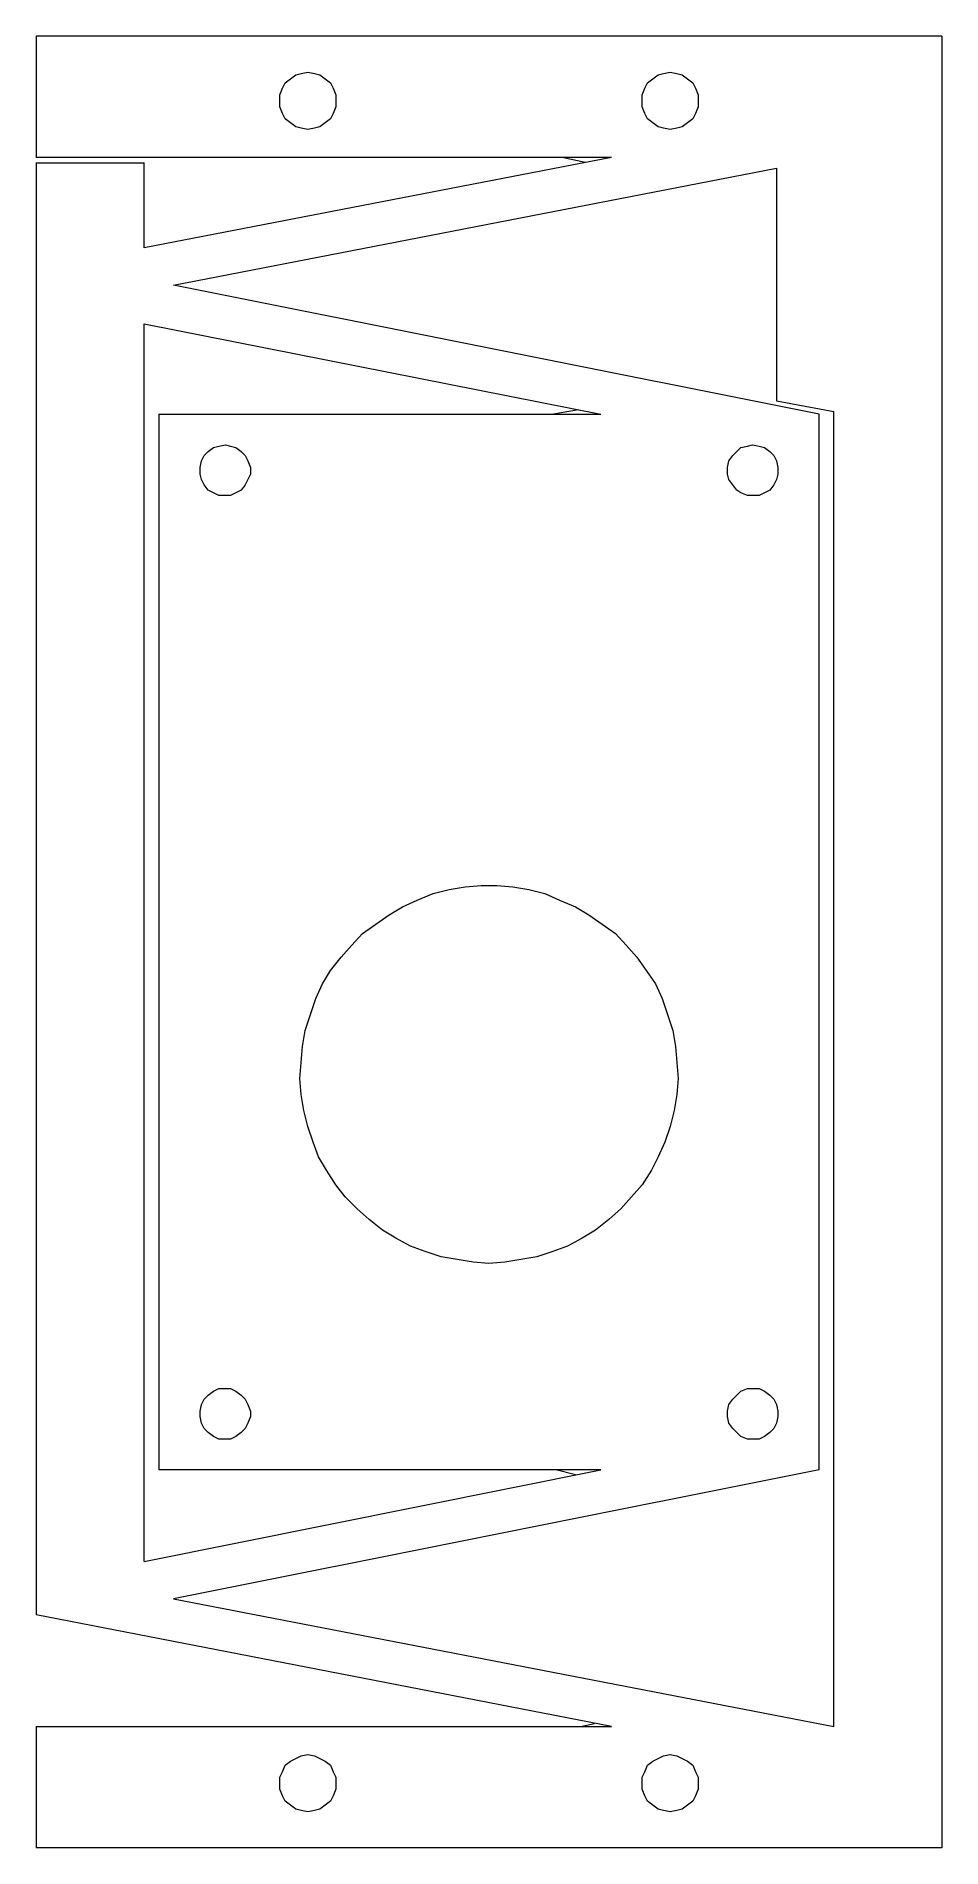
# Model space of a CAD drawing. Header units: millimetres. Extents: x 47.5 to 95.5, y 150.6 to 246.6.
import ezdxf

# ---------------------------------------------------------------- set-up
doc = ezdxf.new("R2010")
doc.units = ezdxf.units.MM
doc.header["$MEASUREMENT"] = 0
doc.layers.add('Layer 1', color=7, linetype='Continuous', lineweight=0)

msp = doc.modelspace()

# ---------------------------------------------------------------- linework, layer by layer
at = {"layer": 'Layer 1', "color": 18, "lineweight": 0, "true_color": 0x000000}
for p, q in [((76.594, 239.87), (75.391, 240.142)), ((76.25, 226.763), (74.925, 226.529)), ((76.087, 170.322), (75.057, 170.593)), ((76.357, 156.98), (77.103, 157.154))]:
    msp.add_line(p, q, dxfattribs=at)
for points in [[(47.526, 246.561), (47.526, 246.561), (47.526, 240.142), (47.526, 240.142)], [(95.49, 246.561), (95.49, 246.561), (47.526, 246.561), (47.526, 246.561)], [(95.49, 246.561), (95.49, 246.561), (95.49, 150.561), (95.49, 150.561)], [(77.997, 240.142), (77.997, 240.142), (47.526, 240.142), (47.526, 240.142)], [(77.997, 240.142), (77.997, 240.142), (53.239, 235.346), (53.239, 235.346)], [(47.526, 239.86), (47.526, 239.86), (53.239, 239.86), (53.239, 239.86)], [(47.526, 239.86), (47.526, 239.86), (47.526, 162.905), (47.526, 162.905)], [(53.239, 235.346), (53.239, 235.346), (53.239, 239.86), (53.239, 239.86)], [(54.791, 233.371), (54.791, 233.371), (86.744, 239.578), (86.744, 239.578)], [(86.744, 239.578), (86.744, 239.578), (86.744, 227.234), (86.744, 227.234)], [(89.001, 226.529), (89.001, 226.529), (54.791, 233.371), (54.791, 233.371)], [(53.239, 231.325), (53.239, 231.325), (77.433, 226.529), (77.433, 226.529)], [(53.239, 165.726), (53.239, 165.726), (53.239, 231.325), (53.239, 231.325)], [(86.744, 227.234), (86.744, 227.234), (89.777, 226.67), (89.777, 226.67)], [(89.777, 156.98), (89.777, 156.98), (89.777, 226.67), (89.777, 226.67)], [(54.015, 226.529), (54.015, 226.529), (54.015, 170.593), (54.015, 170.593)], [(54.015, 226.529), (54.015, 226.529), (77.433, 226.529), (77.433, 226.529)], [(89.001, 170.593), (89.001, 170.593), (89.001, 226.529), (89.001, 226.529)], [(53.239, 165.726), (53.239, 165.726), (77.433, 170.593), (77.433, 170.593)], [(77.433, 170.593), (77.433, 170.593), (54.015, 170.593), (54.015, 170.593)], [(89.001, 170.593), (89.001, 170.593), (54.791, 163.751), (54.791, 163.751)], [(54.791, 163.751), (54.791, 163.751), (89.777, 156.98), (89.777, 156.98)], [(77.997, 156.98), (77.997, 156.98), (47.526, 162.905), (47.526, 162.905)], [(47.526, 156.98), (47.526, 156.98), (47.526, 150.561), (47.526, 150.561)], [(47.526, 156.98), (47.526, 156.98), (77.997, 156.98), (77.997, 156.98)], [(95.49, 150.561), (95.49, 150.561), (47.526, 150.561), (47.526, 150.561)]]:
    msp.add_open_spline(points, degree=3, dxfattribs=at)
for points, knots in [([(61.915, 241.623), (61.915, 241.623), (62.268, 241.694), (62.268, 241.694), (62.268, 241.694), (62.55, 241.764), (62.55, 241.764), (62.55, 241.764), (62.832, 241.976), (62.832, 241.976), (62.832, 241.976), (63.114, 242.188), (63.114, 242.188), (63.114, 242.188), (63.255, 242.47), (63.255, 242.47), (63.255, 242.47), (63.396, 242.823), (63.396, 242.823), (63.396, 242.823), (63.396, 243.175), (63.396, 243.175), (63.396, 243.175), (63.396, 243.457), (63.396, 243.457), (63.396, 243.457), (63.255, 243.81), (63.255, 243.81), (63.255, 243.81), (63.114, 244.092), (63.114, 244.092), (63.114, 244.092), (62.832, 244.304), (62.832, 244.304), (62.832, 244.304), (62.55, 244.515), (62.55, 244.515), (62.55, 244.515), (62.268, 244.586), (62.268, 244.586), (62.268, 244.586), (61.915, 244.656), (61.915, 244.656), (61.915, 244.656), (61.562, 244.586), (61.562, 244.586), (61.562, 244.586), (61.28, 244.515), (61.28, 244.515), (61.28, 244.515), (60.998, 244.304), (60.998, 244.304), (60.998, 244.304), (60.716, 244.092), (60.716, 244.092), (60.716, 244.092), (60.575, 243.81), (60.575, 243.81), (60.575, 243.81), (60.434, 243.457), (60.434, 243.457), (60.434, 243.457), (60.434, 243.175), (60.434, 243.175), (60.434, 243.175), (60.434, 242.823), (60.434, 242.823), (60.434, 242.823), (60.575, 242.47), (60.575, 242.47), (60.575, 242.47), (60.716, 242.188), (60.716, 242.188), (60.716, 242.188), (60.998, 241.976), (60.998, 241.976), (60.998, 241.976), (61.28, 241.764), (61.28, 241.764), (61.28, 241.764), (61.562, 241.694), (61.562, 241.694), (61.562, 241.694), (61.915, 241.623), (61.915, 241.623)], [0, 0, 0, 0, 1, 1, 1, 2, 2, 2, 3, 3, 3, 4, 4, 4, 5, 5, 5, 6, 6, 6, 7, 7, 7, 8, 8, 8, 9, 9, 9, 10, 10, 10, 11, 11, 11, 12, 12, 12, 13, 13, 13, 14, 14, 14, 15, 15, 15, 16, 16, 16, 17, 17, 17, 18, 18, 18, 19, 19, 19, 20, 20, 20, 21, 21, 21, 22, 22, 22, 23, 23, 23, 24, 24, 24, 25, 25, 25, 26, 26, 26, 27, 27, 27, 28, 28, 28, 28]), ([(81.101, 241.623), (81.101, 241.623), (81.454, 241.694), (81.454, 241.694), (81.454, 241.694), (81.736, 241.764), (81.736, 241.764), (81.736, 241.764), (82.018, 241.976), (82.018, 241.976), (82.018, 241.976), (82.3, 242.188), (82.3, 242.188), (82.3, 242.188), (82.441, 242.47), (82.441, 242.47), (82.441, 242.47), (82.582, 242.823), (82.582, 242.823), (82.582, 242.823), (82.582, 243.175), (82.582, 243.175), (82.582, 243.175), (82.582, 243.457), (82.582, 243.457), (82.582, 243.457), (82.441, 243.81), (82.441, 243.81), (82.441, 243.81), (82.3, 244.092), (82.3, 244.092), (82.3, 244.092), (82.018, 244.304), (82.018, 244.304), (82.018, 244.304), (81.736, 244.515), (81.736, 244.515), (81.736, 244.515), (81.454, 244.586), (81.454, 244.586), (81.454, 244.586), (81.101, 244.656), (81.101, 244.656), (81.101, 244.656), (80.748, 244.586), (80.748, 244.586), (80.748, 244.586), (80.466, 244.515), (80.466, 244.515), (80.466, 244.515), (80.184, 244.304), (80.184, 244.304), (80.184, 244.304), (79.902, 244.092), (79.902, 244.092), (79.902, 244.092), (79.761, 243.81), (79.761, 243.81), (79.761, 243.81), (79.62, 243.457), (79.62, 243.457), (79.62, 243.457), (79.62, 243.175), (79.62, 243.175), (79.62, 243.175), (79.62, 242.823), (79.62, 242.823), (79.62, 242.823), (79.761, 242.47), (79.761, 242.47), (79.761, 242.47), (79.902, 242.188), (79.902, 242.188), (79.902, 242.188), (80.184, 241.976), (80.184, 241.976), (80.184, 241.976), (80.466, 241.764), (80.466, 241.764), (80.466, 241.764), (80.748, 241.694), (80.748, 241.694), (80.748, 241.694), (81.101, 241.623), (81.101, 241.623)], [0, 0, 0, 0, 1, 1, 1, 2, 2, 2, 3, 3, 3, 4, 4, 4, 5, 5, 5, 6, 6, 6, 7, 7, 7, 8, 8, 8, 9, 9, 9, 10, 10, 10, 11, 11, 11, 12, 12, 12, 13, 13, 13, 14, 14, 14, 15, 15, 15, 16, 16, 16, 17, 17, 17, 18, 18, 18, 19, 19, 19, 20, 20, 20, 21, 21, 21, 22, 22, 22, 23, 23, 23, 24, 24, 24, 25, 25, 25, 26, 26, 26, 27, 27, 27, 28, 28, 28, 28]), ([(57.542, 222.226), (57.542, 222.226), (57.824, 222.226), (57.824, 222.226), (57.824, 222.226), (58.106, 222.367), (58.106, 222.367), (58.106, 222.367), (58.388, 222.508), (58.388, 222.508), (58.388, 222.508), (58.6, 222.79), (58.6, 222.79), (58.6, 222.79), (58.741, 223.072), (58.741, 223.072), (58.741, 223.072), (58.882, 223.355), (58.882, 223.355), (58.882, 223.355), (58.882, 223.707), (58.882, 223.707), (58.882, 223.707), (58.741, 224.06), (58.741, 224.06), (58.741, 224.06), (58.6, 224.342), (58.6, 224.342), (58.6, 224.342), (58.388, 224.554), (58.388, 224.554), (58.388, 224.554), (58.106, 224.765), (58.106, 224.765), (58.106, 224.765), (57.824, 224.836), (57.824, 224.836), (57.824, 224.836), (57.542, 224.906), (57.542, 224.906), (57.542, 224.906), (57.189, 224.836), (57.189, 224.836), (57.189, 224.836), (56.907, 224.765), (56.907, 224.765), (56.907, 224.765), (56.625, 224.554), (56.625, 224.554), (56.625, 224.554), (56.413, 224.342), (56.413, 224.342), (56.413, 224.342), (56.272, 224.06), (56.272, 224.06), (56.272, 224.06), (56.202, 223.707), (56.202, 223.707), (56.202, 223.707), (56.202, 223.355), (56.202, 223.355), (56.202, 223.355), (56.272, 223.072), (56.272, 223.072), (56.272, 223.072), (56.413, 222.79), (56.413, 222.79), (56.413, 222.79), (56.625, 222.508), (56.625, 222.508), (56.625, 222.508), (56.907, 222.367), (56.907, 222.367), (56.907, 222.367), (57.189, 222.226), (57.189, 222.226), (57.189, 222.226), (57.542, 222.226), (57.542, 222.226)], [0, 0, 0, 0, 1, 1, 1, 2, 2, 2, 3, 3, 3, 4, 4, 4, 5, 5, 5, 6, 6, 6, 7, 7, 7, 8, 8, 8, 9, 9, 9, 10, 10, 10, 11, 11, 11, 12, 12, 12, 13, 13, 13, 14, 14, 14, 15, 15, 15, 16, 16, 16, 17, 17, 17, 18, 18, 18, 19, 19, 19, 20, 20, 20, 21, 21, 21, 22, 22, 22, 23, 23, 23, 24, 24, 24, 25, 25, 25, 26, 26, 26, 26]), ([(85.474, 222.226), (85.474, 222.226), (85.827, 222.226), (85.827, 222.226), (85.827, 222.226), (86.109, 222.367), (86.109, 222.367), (86.109, 222.367), (86.391, 222.508), (86.391, 222.508), (86.391, 222.508), (86.603, 222.79), (86.603, 222.79), (86.603, 222.79), (86.744, 223.072), (86.744, 223.072), (86.744, 223.072), (86.814, 223.355), (86.814, 223.355), (86.814, 223.355), (86.814, 223.707), (86.814, 223.707), (86.814, 223.707), (86.744, 224.06), (86.744, 224.06), (86.744, 224.06), (86.603, 224.342), (86.603, 224.342), (86.603, 224.342), (86.391, 224.554), (86.391, 224.554), (86.391, 224.554), (86.109, 224.765), (86.109, 224.765), (86.109, 224.765), (85.827, 224.836), (85.827, 224.836), (85.827, 224.836), (85.474, 224.906), (85.474, 224.906), (85.474, 224.906), (85.192, 224.836), (85.192, 224.836), (85.192, 224.836), (84.839, 224.765), (84.839, 224.765), (84.839, 224.765), (84.628, 224.554), (84.628, 224.554), (84.628, 224.554), (84.416, 224.342), (84.416, 224.342), (84.416, 224.342), (84.205, 224.06), (84.205, 224.06), (84.205, 224.06), (84.134, 223.707), (84.134, 223.707), (84.134, 223.707), (84.134, 223.355), (84.134, 223.355), (84.134, 223.355), (84.205, 223.072), (84.205, 223.072), (84.205, 223.072), (84.416, 222.79), (84.416, 222.79), (84.416, 222.79), (84.628, 222.508), (84.628, 222.508), (84.628, 222.508), (84.839, 222.367), (84.839, 222.367), (84.839, 222.367), (85.192, 222.226), (85.192, 222.226), (85.192, 222.226), (85.474, 222.226), (85.474, 222.226)], [0, 0, 0, 0, 1, 1, 1, 2, 2, 2, 3, 3, 3, 4, 4, 4, 5, 5, 5, 6, 6, 6, 7, 7, 7, 8, 8, 8, 9, 9, 9, 10, 10, 10, 11, 11, 11, 12, 12, 12, 13, 13, 13, 14, 14, 14, 15, 15, 15, 16, 16, 16, 17, 17, 17, 18, 18, 18, 19, 19, 19, 20, 20, 20, 21, 21, 21, 22, 22, 22, 23, 23, 23, 24, 24, 24, 25, 25, 25, 26, 26, 26, 26]), ([(71.508, 181.526), (71.508, 181.526), (72.354, 181.597), (72.354, 181.597), (72.354, 181.597), (73.201, 181.738), (73.201, 181.738), (73.201, 181.738), (74.047, 181.879), (74.047, 181.879), (74.047, 181.879), (74.894, 182.161), (74.894, 182.161), (74.894, 182.161), (75.67, 182.443), (75.67, 182.443), (75.67, 182.443), (76.446, 182.867), (76.446, 182.867), (76.446, 182.867), (77.151, 183.29), (77.151, 183.29), (77.151, 183.29), (77.856, 183.854), (77.856, 183.854), (77.856, 183.854), (78.491, 184.418), (78.491, 184.418), (78.491, 184.418), (79.055, 185.053), (79.055, 185.053), (79.055, 185.053), (79.62, 185.688), (79.62, 185.688), (79.62, 185.688), (80.113, 186.464), (80.113, 186.464), (80.113, 186.464), (80.466, 187.169), (80.466, 187.169), (80.466, 187.169), (80.819, 187.945), (80.819, 187.945), (80.819, 187.945), (81.101, 188.792), (81.101, 188.792), (81.101, 188.792), (81.313, 189.638), (81.313, 189.638), (81.313, 189.638), (81.454, 190.485), (81.454, 190.485), (81.454, 190.485), (81.524, 191.331), (81.524, 191.331), (81.524, 191.331), (81.454, 192.177), (81.454, 192.177), (81.454, 192.177), (81.383, 193.024), (81.383, 193.024), (81.383, 193.024), (81.242, 193.87), (81.242, 193.87), (81.242, 193.87), (80.96, 194.717), (80.96, 194.717), (80.96, 194.717), (80.678, 195.563), (80.678, 195.563), (80.678, 195.563), (80.325, 196.339), (80.325, 196.339), (80.325, 196.339), (79.831, 197.044), (79.831, 197.044), (79.831, 197.044), (79.338, 197.75), (79.338, 197.75), (79.338, 197.75), (78.773, 198.385), (78.773, 198.385), (78.773, 198.385), (78.209, 199.019), (78.209, 199.019), (78.209, 199.019), (77.504, 199.513), (77.504, 199.513), (77.504, 199.513), (76.798, 200.007), (76.798, 200.007), (76.798, 200.007), (76.093, 200.43), (76.093, 200.43), (76.093, 200.43), (75.246, 200.783), (75.246, 200.783), (75.246, 200.783), (74.471, 201.136), (74.471, 201.136), (74.471, 201.136), (73.624, 201.347), (73.624, 201.347), (73.624, 201.347), (72.778, 201.488), (72.778, 201.488), (72.778, 201.488), (71.931, 201.559), (71.931, 201.559), (71.931, 201.559), (71.085, 201.559), (71.085, 201.559), (71.085, 201.559), (70.238, 201.488), (70.238, 201.488), (70.238, 201.488), (69.392, 201.347), (69.392, 201.347), (69.392, 201.347), (68.546, 201.136), (68.546, 201.136), (68.546, 201.136), (67.699, 200.783), (67.699, 200.783), (67.699, 200.783), (66.923, 200.43), (66.923, 200.43), (66.923, 200.43), (66.218, 200.007), (66.218, 200.007), (66.218, 200.007), (65.512, 199.513), (65.512, 199.513), (65.512, 199.513), (64.807, 199.019), (64.807, 199.019), (64.807, 199.019), (64.243, 198.385), (64.243, 198.385), (64.243, 198.385), (63.679, 197.75), (63.679, 197.75), (63.679, 197.75), (63.114, 197.044), (63.114, 197.044), (63.114, 197.044), (62.691, 196.339), (62.691, 196.339), (62.691, 196.339), (62.338, 195.563), (62.338, 195.563), (62.338, 195.563), (62.056, 194.717), (62.056, 194.717), (62.056, 194.717), (61.774, 193.87), (61.774, 193.87), (61.774, 193.87), (61.633, 193.024), (61.633, 193.024), (61.633, 193.024), (61.562, 192.177), (61.562, 192.177), (61.562, 192.177), (61.492, 191.331), (61.492, 191.331), (61.492, 191.331), (61.562, 190.485), (61.562, 190.485), (61.562, 190.485), (61.704, 189.638), (61.704, 189.638), (61.704, 189.638), (61.915, 188.792), (61.915, 188.792), (61.915, 188.792), (62.197, 187.945), (62.197, 187.945), (62.197, 187.945), (62.479, 187.169), (62.479, 187.169), (62.479, 187.169), (62.903, 186.464), (62.903, 186.464), (62.903, 186.464), (63.396, 185.688), (63.396, 185.688), (63.396, 185.688), (63.89, 185.053), (63.89, 185.053), (63.89, 185.053), (64.525, 184.418), (64.525, 184.418), (64.525, 184.418), (65.16, 183.854), (65.16, 183.854), (65.16, 183.854), (65.865, 183.29), (65.865, 183.29), (65.865, 183.29), (66.571, 182.867), (66.571, 182.867), (66.571, 182.867), (67.346, 182.443), (67.346, 182.443), (67.346, 182.443), (68.122, 182.161), (68.122, 182.161), (68.122, 182.161), (68.969, 181.879), (68.969, 181.879), (68.969, 181.879), (69.815, 181.738), (69.815, 181.738), (69.815, 181.738), (70.662, 181.597), (70.662, 181.597), (70.662, 181.597), (71.508, 181.526), (71.508, 181.526)], [0, 0, 0, 0, 1, 1, 1, 2, 2, 2, 3, 3, 3, 4, 4, 4, 5, 5, 5, 6, 6, 6, 7, 7, 7, 8, 8, 8, 9, 9, 9, 10, 10, 10, 11, 11, 11, 12, 12, 12, 13, 13, 13, 14, 14, 14, 15, 15, 15, 16, 16, 16, 17, 17, 17, 18, 18, 18, 19, 19, 19, 20, 20, 20, 21, 21, 21, 22, 22, 22, 23, 23, 23, 24, 24, 24, 25, 25, 25, 26, 26, 26, 27, 27, 27, 28, 28, 28, 29, 29, 29, 30, 30, 30, 31, 31, 31, 32, 32, 32, 33, 33, 33, 34, 34, 34, 35, 35, 35, 36, 36, 36, 37, 37, 37, 38, 38, 38, 39, 39, 39, 40, 40, 40, 41, 41, 41, 42, 42, 42, 43, 43, 43, 44, 44, 44, 45, 45, 45, 46, 46, 46, 47, 47, 47, 48, 48, 48, 49, 49, 49, 50, 50, 50, 51, 51, 51, 52, 52, 52, 53, 53, 53, 54, 54, 54, 55, 55, 55, 56, 56, 56, 57, 57, 57, 58, 58, 58, 59, 59, 59, 60, 60, 60, 61, 61, 61, 62, 62, 62, 63, 63, 63, 64, 64, 64, 65, 65, 65, 66, 66, 66, 67, 67, 67, 68, 68, 68, 69, 69, 69, 70, 70, 70, 71, 71, 71, 72, 72, 72, 73, 73, 73, 73]), ([(57.542, 172.216), (57.542, 172.216), (57.824, 172.216), (57.824, 172.216), (57.824, 172.216), (58.106, 172.357), (58.106, 172.357), (58.106, 172.357), (58.388, 172.568), (58.388, 172.568), (58.388, 172.568), (58.6, 172.78), (58.6, 172.78), (58.6, 172.78), (58.741, 173.062), (58.741, 173.062), (58.741, 173.062), (58.882, 173.415), (58.882, 173.415), (58.882, 173.415), (58.882, 173.697), (58.882, 173.697), (58.882, 173.697), (58.741, 174.05), (58.741, 174.05), (58.741, 174.05), (58.6, 174.332), (58.6, 174.332), (58.6, 174.332), (58.388, 174.543), (58.388, 174.543), (58.388, 174.543), (58.106, 174.755), (58.106, 174.755), (58.106, 174.755), (57.824, 174.896), (57.824, 174.896), (57.824, 174.896), (57.542, 174.896), (57.542, 174.896), (57.542, 174.896), (57.189, 174.896), (57.189, 174.896), (57.189, 174.896), (56.907, 174.755), (56.907, 174.755), (56.907, 174.755), (56.625, 174.543), (56.625, 174.543), (56.625, 174.543), (56.413, 174.332), (56.413, 174.332), (56.413, 174.332), (56.272, 174.05), (56.272, 174.05), (56.272, 174.05), (56.202, 173.697), (56.202, 173.697), (56.202, 173.697), (56.202, 173.415), (56.202, 173.415), (56.202, 173.415), (56.272, 173.062), (56.272, 173.062), (56.272, 173.062), (56.413, 172.78), (56.413, 172.78), (56.413, 172.78), (56.625, 172.568), (56.625, 172.568), (56.625, 172.568), (56.907, 172.357), (56.907, 172.357), (56.907, 172.357), (57.189, 172.216), (57.189, 172.216), (57.189, 172.216), (57.542, 172.216), (57.542, 172.216)], [0, 0, 0, 0, 1, 1, 1, 2, 2, 2, 3, 3, 3, 4, 4, 4, 5, 5, 5, 6, 6, 6, 7, 7, 7, 8, 8, 8, 9, 9, 9, 10, 10, 10, 11, 11, 11, 12, 12, 12, 13, 13, 13, 14, 14, 14, 15, 15, 15, 16, 16, 16, 17, 17, 17, 18, 18, 18, 19, 19, 19, 20, 20, 20, 21, 21, 21, 22, 22, 22, 23, 23, 23, 24, 24, 24, 25, 25, 25, 26, 26, 26, 26]), ([(85.474, 172.216), (85.474, 172.216), (85.827, 172.216), (85.827, 172.216), (85.827, 172.216), (86.109, 172.357), (86.109, 172.357), (86.109, 172.357), (86.391, 172.568), (86.391, 172.568), (86.391, 172.568), (86.603, 172.78), (86.603, 172.78), (86.603, 172.78), (86.744, 173.062), (86.744, 173.062), (86.744, 173.062), (86.814, 173.415), (86.814, 173.415), (86.814, 173.415), (86.814, 173.697), (86.814, 173.697), (86.814, 173.697), (86.744, 174.05), (86.744, 174.05), (86.744, 174.05), (86.603, 174.332), (86.603, 174.332), (86.603, 174.332), (86.391, 174.543), (86.391, 174.543), (86.391, 174.543), (86.109, 174.755), (86.109, 174.755), (86.109, 174.755), (85.827, 174.896), (85.827, 174.896), (85.827, 174.896), (85.474, 174.896), (85.474, 174.896), (85.474, 174.896), (85.192, 174.896), (85.192, 174.896), (85.192, 174.896), (84.839, 174.755), (84.839, 174.755), (84.839, 174.755), (84.628, 174.543), (84.628, 174.543), (84.628, 174.543), (84.416, 174.332), (84.416, 174.332), (84.416, 174.332), (84.205, 174.05), (84.205, 174.05), (84.205, 174.05), (84.134, 173.697), (84.134, 173.697), (84.134, 173.697), (84.134, 173.415), (84.134, 173.415), (84.134, 173.415), (84.205, 173.062), (84.205, 173.062), (84.205, 173.062), (84.416, 172.78), (84.416, 172.78), (84.416, 172.78), (84.628, 172.568), (84.628, 172.568), (84.628, 172.568), (84.839, 172.357), (84.839, 172.357), (84.839, 172.357), (85.192, 172.216), (85.192, 172.216), (85.192, 172.216), (85.474, 172.216), (85.474, 172.216)], [0, 0, 0, 0, 1, 1, 1, 2, 2, 2, 3, 3, 3, 4, 4, 4, 5, 5, 5, 6, 6, 6, 7, 7, 7, 8, 8, 8, 9, 9, 9, 10, 10, 10, 11, 11, 11, 12, 12, 12, 13, 13, 13, 14, 14, 14, 15, 15, 15, 16, 16, 16, 17, 17, 17, 18, 18, 18, 19, 19, 19, 20, 20, 20, 21, 21, 21, 22, 22, 22, 23, 23, 23, 24, 24, 24, 25, 25, 25, 26, 26, 26, 26]), ([(61.915, 152.465), (61.915, 152.465), (62.268, 152.536), (62.268, 152.536), (62.268, 152.536), (62.55, 152.607), (62.55, 152.607), (62.55, 152.607), (62.832, 152.818), (62.832, 152.818), (62.832, 152.818), (63.114, 153.03), (63.114, 153.03), (63.114, 153.03), (63.255, 153.312), (63.255, 153.312), (63.255, 153.312), (63.396, 153.665), (63.396, 153.665), (63.396, 153.665), (63.396, 153.947), (63.396, 153.947), (63.396, 153.947), (63.396, 154.299), (63.396, 154.299), (63.396, 154.299), (63.255, 154.582), (63.255, 154.582), (63.255, 154.582), (63.114, 154.934), (63.114, 154.934), (63.114, 154.934), (62.832, 155.146), (62.832, 155.146), (62.832, 155.146), (62.55, 155.287), (62.55, 155.287), (62.55, 155.287), (62.268, 155.428), (62.268, 155.428), (62.268, 155.428), (61.915, 155.499), (61.915, 155.499), (61.915, 155.499), (61.562, 155.428), (61.562, 155.428), (61.562, 155.428), (61.28, 155.287), (61.28, 155.287), (61.28, 155.287), (60.998, 155.146), (60.998, 155.146), (60.998, 155.146), (60.716, 154.934), (60.716, 154.934), (60.716, 154.934), (60.575, 154.582), (60.575, 154.582), (60.575, 154.582), (60.434, 154.299), (60.434, 154.299), (60.434, 154.299), (60.434, 153.947), (60.434, 153.947), (60.434, 153.947), (60.434, 153.665), (60.434, 153.665), (60.434, 153.665), (60.575, 153.312), (60.575, 153.312), (60.575, 153.312), (60.716, 153.03), (60.716, 153.03), (60.716, 153.03), (60.998, 152.818), (60.998, 152.818), (60.998, 152.818), (61.28, 152.607), (61.28, 152.607), (61.28, 152.607), (61.562, 152.536), (61.562, 152.536), (61.562, 152.536), (61.915, 152.465), (61.915, 152.465)], [0, 0, 0, 0, 1, 1, 1, 2, 2, 2, 3, 3, 3, 4, 4, 4, 5, 5, 5, 6, 6, 6, 7, 7, 7, 8, 8, 8, 9, 9, 9, 10, 10, 10, 11, 11, 11, 12, 12, 12, 13, 13, 13, 14, 14, 14, 15, 15, 15, 16, 16, 16, 17, 17, 17, 18, 18, 18, 19, 19, 19, 20, 20, 20, 21, 21, 21, 22, 22, 22, 23, 23, 23, 24, 24, 24, 25, 25, 25, 26, 26, 26, 27, 27, 27, 28, 28, 28, 28]), ([(81.101, 152.465), (81.101, 152.465), (81.454, 152.536), (81.454, 152.536), (81.454, 152.536), (81.736, 152.607), (81.736, 152.607), (81.736, 152.607), (82.018, 152.818), (82.018, 152.818), (82.018, 152.818), (82.3, 153.03), (82.3, 153.03), (82.3, 153.03), (82.441, 153.312), (82.441, 153.312), (82.441, 153.312), (82.582, 153.665), (82.582, 153.665), (82.582, 153.665), (82.582, 153.947), (82.582, 153.947), (82.582, 153.947), (82.582, 154.299), (82.582, 154.299), (82.582, 154.299), (82.441, 154.582), (82.441, 154.582), (82.441, 154.582), (82.3, 154.934), (82.3, 154.934), (82.3, 154.934), (82.018, 155.146), (82.018, 155.146), (82.018, 155.146), (81.736, 155.287), (81.736, 155.287), (81.736, 155.287), (81.454, 155.428), (81.454, 155.428), (81.454, 155.428), (81.101, 155.499), (81.101, 155.499), (81.101, 155.499), (80.748, 155.428), (80.748, 155.428), (80.748, 155.428), (80.466, 155.287), (80.466, 155.287), (80.466, 155.287), (80.184, 155.146), (80.184, 155.146), (80.184, 155.146), (79.902, 154.934), (79.902, 154.934), (79.902, 154.934), (79.761, 154.582), (79.761, 154.582), (79.761, 154.582), (79.62, 154.299), (79.62, 154.299), (79.62, 154.299), (79.62, 153.947), (79.62, 153.947), (79.62, 153.947), (79.62, 153.665), (79.62, 153.665), (79.62, 153.665), (79.761, 153.312), (79.761, 153.312), (79.761, 153.312), (79.902, 153.03), (79.902, 153.03), (79.902, 153.03), (80.184, 152.818), (80.184, 152.818), (80.184, 152.818), (80.466, 152.607), (80.466, 152.607), (80.466, 152.607), (80.748, 152.536), (80.748, 152.536), (80.748, 152.536), (81.101, 152.465), (81.101, 152.465)], [0, 0, 0, 0, 1, 1, 1, 2, 2, 2, 3, 3, 3, 4, 4, 4, 5, 5, 5, 6, 6, 6, 7, 7, 7, 8, 8, 8, 9, 9, 9, 10, 10, 10, 11, 11, 11, 12, 12, 12, 13, 13, 13, 14, 14, 14, 15, 15, 15, 16, 16, 16, 17, 17, 17, 18, 18, 18, 19, 19, 19, 20, 20, 20, 21, 21, 21, 22, 22, 22, 23, 23, 23, 24, 24, 24, 25, 25, 25, 26, 26, 26, 27, 27, 27, 28, 28, 28, 28])]:
    msp.add_open_spline(points, degree=3, knots=knots, dxfattribs=at)

doc.saveas('drawing.dxf')
